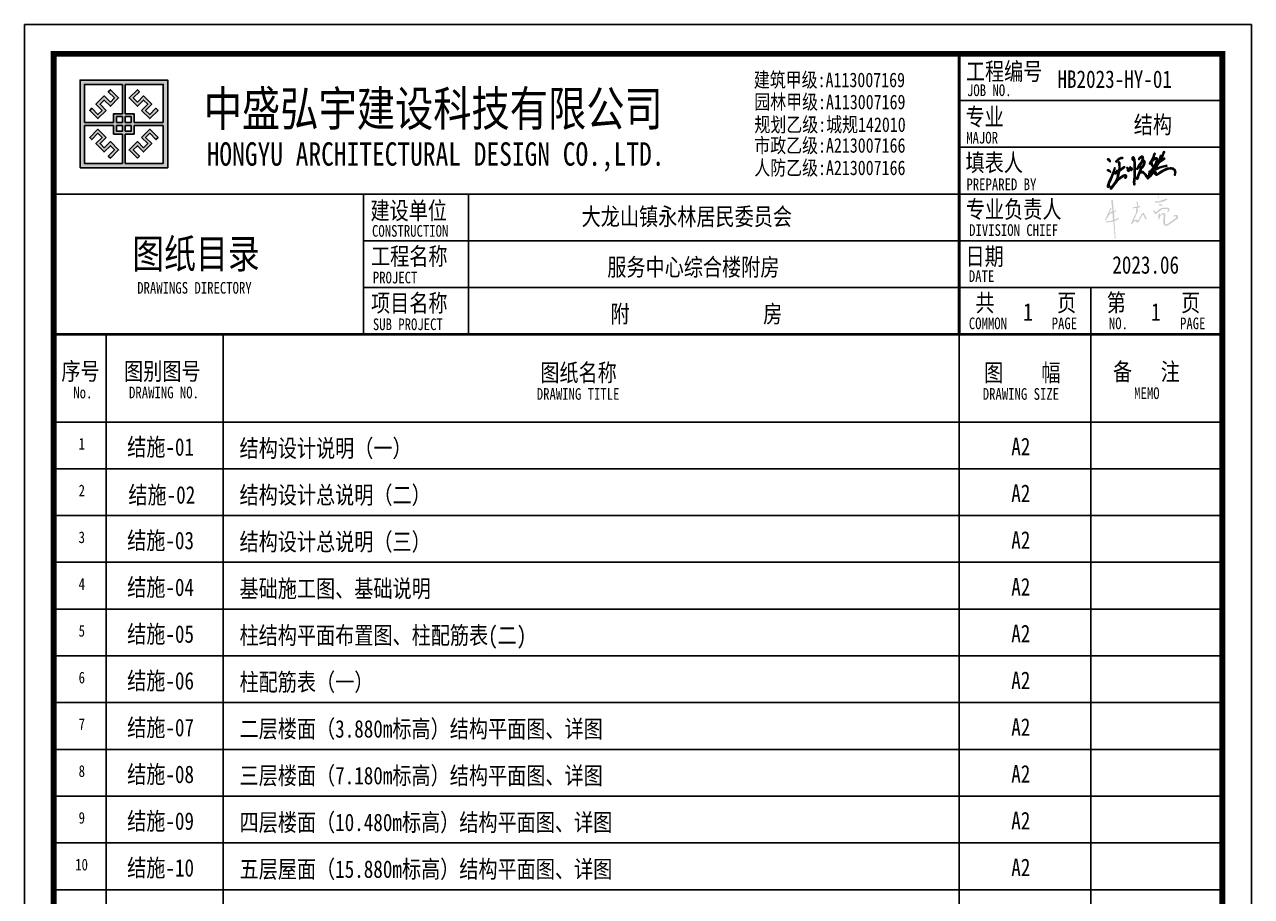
# Model space of a CAD drawing. Extents: x 1051052 to 1482120, y -981644 to -673261.
# Drawn here: x 1051052 to 1072052, y -778545 to -763629 of the extents above; entities that cross this region are included whole.
import ezdxf
from ezdxf.enums import TextEntityAlignment as Align

# ---------------------------------------------------------------- set-up
doc = ezdxf.new("R2010")
doc.units = 0
doc.header["$LTSCALE"] = 1000
doc.header["$MEASUREMENT"] = 0
doc.layers.add('TK', color=142, linetype='Continuous')
doc.layers.add('XM', color=7, linetype='Continuous')
doc.styles.add('HYZT1', font='', dxfattribs={"width": 0.8})
doc.styles.add('HYZT2', font='simhei_0.ttf', dxfattribs={"width": 0.8})
doc.styles.get('HYZT1').set_extended_font_data('SimSun')

# ---------------------------------------------------------------- blocks, each defined once
blk = doc.blocks.new('jyukyu')
h = blk.add_hatch(color=256)
h.paths.add_polyline_path([(89950, 49353), (89924, 49391), (89889, 49427), (89851, 49435), (89798, 49433), (89774, 49396), (89790, 49370), (89821, 49318), (89857, 49301), (89905, 49276), (89932, 49244), (89943, 49221), (89954, 49200), (89994, 49198), (90002, 49227), (89987, 49267), (89966, 49314)])
h.paths.add_polyline_path([(89841, 48476), (89872, 48465), (89900, 48452), (89930, 48435), (89965, 48403), (89987, 48382), (90013, 48382), (90032, 48418), (90017, 48446), (90002, 48467), (89982, 48491), (89958, 48517), (89934, 48525), (89909, 48545), (89877, 48561), (89840, 48572), (89820, 48578), (89783, 48564), (89766, 48532), (89777, 48506), (89811, 48485)], flags=17)
h.paths.add_polyline_path([(90199, 48141), (90316, 48480), (90352, 48593), (90367, 48667), (90366, 48717), (90366, 48729), (90354, 48730), (90344, 48713), (90330, 48674), (90307, 48608), (90262, 48471), (90186, 48275), (90089, 48050), (89891, 47635), (89832, 47466), (89771, 47315), (89760, 47269), (89782, 47227), (89807, 47200), (89856, 47185), (89876, 47195), (89882, 47212), (89895, 47226), (89903, 47226), (89917, 47225), (89942, 47223), (89967, 47219), (89978, 47239), (89976, 47261), (89966, 47282), (89953, 47302), (89936, 47313), (89916, 47310), (89891, 47297), (89890, 47367), (89901, 47420), (89912, 47467), (89932, 47491), (89932, 47510), (89960, 47578), (90033, 47757)])
h.paths.add_polyline_path([(90670, 48504), (90612, 48452), (90516, 48388), (90466, 48353), (90429, 48326), (90415, 48330), (90418, 48347), (90440, 48367), (90487, 48394), (90493, 48408), (90499, 48427), (90515, 48442), (90534, 48449), (90547, 48445), (90558, 48455), (90553, 48478), (90552, 48501), (90553, 48525), (90547, 48536), (90534, 48539), (90519, 48536), (90512, 48529), (90513, 48511), (90518, 48493), (90477, 48467), (90404, 48407), (90341, 48352), (90321, 48325), (90316, 48291), (90319, 48265), (90333, 48246), (90354, 48243), (90391, 48247), (90433, 48256), (90469, 48274), (90503, 48284), (90534, 48309), (90581, 48340), (90617, 48367), (90635, 48373), (90646, 48365), (90634, 48317), (90579, 48107), (90529, 47934), (90399, 47661), (90224, 47397), (90068, 47192), (90024, 47131), (90007, 47110), (90008, 47090), (90017, 47071), (90029, 47058), (90055, 47056), (90084, 47070), (90298, 47362), (90541, 47650), (90721, 47836), (90836, 47921), (90945, 47997), (91039, 48052), (91096, 48087), (91139, 48094), (91170, 48099), (91195, 48093), (91209, 48075), (91207, 48051), (91202, 48007), (91185, 47978), (91147, 47963), (91135, 47938), (91138, 47914), (91160, 47891), (91192, 47897), (91224, 47918), (91259, 47964), (91275, 48026), (91275, 48070), (91271, 48119), (91255, 48150), (91225, 48160), (91166, 48164), (91109, 48156), (91045, 48133), (90830, 48015), (90681, 47903), (90548, 47759), (90519, 47721), (90504, 47720), (90499, 47735), (90550, 47823), (90617, 48003), (90678, 48205), (90724, 48407), (90735, 48443), (90763, 48480), (90796, 48511), (91120, 48756), (91142, 48779), (91135, 48808), (91107, 48818), (91064, 48800), (90816, 48621), (90774, 48586), (90760, 48586), (90758, 48647), (90760, 48893), (90750, 49029), (90748, 49063), (90746, 49095), (90743, 49122), (90740, 49144), (90712, 49176), (90683, 49187), (90649, 49187), (90628, 49168), (90626, 49134), (90655, 49104), (90669, 49067), (90679, 49024), (90684, 48971), (90687, 48879), (90687, 48639), (90675, 48605), (90675, 48576), (90675, 48529)])
h.paths.add_polyline_path([(90605, 49407), (90537, 49354), (90453, 49277), (90433, 49246), (90434, 49211), (90450, 49173), (90466, 49168), (90489, 49172), (90496, 49183), (90494, 49209), (90500, 49234), (90510, 49252), (90654, 49349), (90695, 49374), (90781, 49429), (90844, 49456), (90891, 49469), (90954, 49467), (90979, 49473), (90988, 49487), (90979, 49512), (90934, 49528), (90864, 49531), (90803, 49516), (90713, 49478)])
h = blk.add_hatch(color=256)
h.paths.add_polyline_path([(91731, 49359), (91749, 49317), (91776, 49321), (91786, 49340), (91790, 49380), (91792, 49440), (91785, 49480), (91792, 49489), (91804, 49491), (91817, 49472), (91831, 49402), (91849, 49279), (91871, 49109), (91874, 48622), (91883, 48354), (91868, 48014), (91854, 47781), (91832, 47606), (91841, 47428), (91854, 47393), (91891, 47387), (91928, 47406), (91921, 47469), (91913, 47550), (91919, 47659), (91921, 47742), (91938, 47819), (91957, 47952), (91956, 48275), (91956, 48700), (91957, 49011), (91954, 49154), (91943, 49224), (91919, 49347), (91901, 49442), (91884, 49482), (91851, 49566), (91822, 49597), (91780, 49593), (91742, 49568), (91734, 49529), (91718, 49482), (91715, 49402)])
h.paths.add_polyline_path([(91566, 48607), (91579, 48589), (91595, 48542), (91619, 48517), (91643, 48517), (91673, 48520), (91691, 48542), (91691, 48570), (91692, 48594), (91714, 48601), (91729, 48592), (91736, 48631), (91733, 48664), (91725, 48697), (91706, 48708), (91687, 48704), (91682, 48689), (91681, 48661), (91681, 48644), (91673, 48630), (91660, 48608), (91649, 48604), (91636, 48628), (91635, 48666), (91626, 48698), (91624, 48722), (91621, 48752), (91608, 48780), (91584, 48796), (91555, 48795), (91537, 48778), (91530, 48755), (91521, 48730), (91516, 48692), (91505, 48655), (91491, 48638), (91478, 48617), (91479, 48599), (91476, 48564), (91468, 48544), (91452, 48539), (91446, 48561), (91445, 48606), (91436, 48638), (91423, 48671), (91406, 48706), (91376, 48732), (91336, 48739), (91301, 48736), (91291, 48724), (91293, 48712), (91300, 48690), (91323, 48677), (91349, 48657), (91359, 48622), (91356, 48567), (91358, 48531), (91367, 48491), (91387, 48466), (91411, 48449), (91449, 48445), (91479, 48454), (91493, 48483), (91500, 48524), (91519, 48527), (91537, 48536), (91544, 48568), (91549, 48601)])
h.paths.add_polyline_path([(92272, 48777), (92332, 48851), (92347, 48844), (92356, 48817), (92367, 48790), (92388, 48745), (92385, 48703), (92374, 48662), (92356, 48650), (92340, 48642), (92334, 48619), (92339, 48590), (92302, 48449), (92103, 47997), (92070, 47915), (92054, 47870), (92069, 47835), (92099, 47822), (92142, 47840), (92178, 47889), (92209, 47953), (92217, 48000), (92217, 48058), (92308, 48229), (92412, 48513), (92426, 48577), (92432, 48628), (92443, 48649), (92510, 48707), (92613, 48840), (92679, 48974), (92723, 49078), (92734, 49161), (92730, 49213), (92719, 49251), (92691, 49279), (92650, 49286), (92595, 49280), (92570, 49280), (92574, 49316), (92586, 49372), (92604, 49459), (92599, 49507), (92590, 49562), (92561, 49619), (92509, 49627), (92445, 49630), (92385, 49591), (92311, 49549), (92249, 49467), (92232, 49422), (92243, 49378), (92249, 49361), (92268, 49357), (92279, 49375), (92274, 49399), (92272, 49419), (92290, 49431), (92337, 49458), (92367, 49488), (92395, 49527), (92443, 49542), (92481, 49554), (92507, 49550), (92523, 49522), (92527, 49471), (92515, 49395), (92491, 49286), (92456, 49220), (92400, 49149), (92283, 48974), (92197, 48851), (92143, 48755), (92093, 48694), (92070, 48668), (92068, 48639), (92083, 48612), (92120, 48610), (92175, 48638), (92211, 48707)])
h.paths.add_polyline_path([(92373, 48874), (92366, 48888), (92367, 48908), (92388, 48933), (92410, 48961), (92437, 49006), (92451, 49046), (92485, 49100), (92502, 49137), (92528, 49160), (92559, 49189), (92571, 49200), (92627, 49211), (92654, 49198), (92658, 49140), (92645, 49067), (92606, 48999), (92539, 48853), (92502, 48806), (92473, 48768), (92457, 48764), (92443, 48805), (92434, 48843), (92417, 48853), (92390, 48862)], flags=16)
h = blk.add_hatch(color=256)
h.paths.add_polyline_path([(93323, 49307), (93326, 49334), (93384, 49418), (93442, 49593), (93459, 49669), (93473, 49741), (93495, 49785), (93502, 49799), (93528, 49804), (93540, 49821), (93528, 49846), (93508, 49866), (93469, 49870), (93440, 49847), (93440, 49822), (93406, 49712), (93370, 49584), (93305, 49433), (93191, 49235), (93109, 49103), (93088, 49061), (93093, 49024), (93120, 49004), (93143, 49018), (93174, 49047), (93189, 49065), (93207, 49052), (93230, 49002), (93226, 48963), (93243, 48920), (93271, 48885), (93300, 48865), (93329, 48863), (93342, 48888), (93339, 48911), (93320, 48928), (93307, 48935), (93301, 48963), (93301, 48998), (93299, 49024), (93299, 49043), (93281, 49052), (93286, 49081), (93283, 49115), (93268, 49140), (93278, 49158), (93331, 49220), (93384, 49271), (93464, 49359), (93531, 49401), (93566, 49427), (93602, 49439), (93621, 49429), (93631, 49405), (93637, 49356), (93611, 49243), (93556, 49089), (93531, 49033), (93502, 48977), (93449, 48935), (93409, 48918), (93399, 48902), (93402, 48883), (93421, 48860), (93433, 48841), (93339, 48712), (93216, 48541), (93136, 48420), (93113, 48409), (93110, 48424), (93116, 48449), (93111, 48471), (93094, 48475), (93067, 48465), (93064, 48420), (93049, 48342), (93031, 48302), (93016, 48268), (93020, 48243), (93028, 48219), (93063, 48219), (93091, 48240), (93093, 48271), (93121, 48298), (93143, 48329), (93163, 48366), (93186, 48398), (93214, 48424), (93230, 48430), (93237, 48414), (93211, 48372), (93165, 48312), (93107, 48249), (93065, 48195), (93006, 48115), (92993, 48077), (92973, 48041), (92945, 48022), (92924, 48028), (92892, 48072), (92836, 48142), (92792, 48214), (92715, 48309), (92585, 48423), (92518, 48443), (92448, 48438), (92408, 48424), (92384, 48383), (92371, 48347), (92380, 48313), (92412, 48318), (92450, 48330), (92473, 48363), (92519, 48368), (92557, 48344), (92622, 48278), (92740, 48135), (92826, 48020), (92894, 47973), (92923, 47961), (92924, 47936), (92905, 47912), (92904, 47889), (92915, 47870), (92944, 47850), (92978, 47868), (93016, 47912), (93045, 47943), (93155, 48050), (93291, 48190), (93330, 48237), (93369, 48283), (93414, 48315), (93442, 48319), (93477, 48338), (93495, 48349), (93525, 48342), (93527, 48306), (93528, 48278), (93513, 48252), (93515, 48223), (93529, 48198), (93583, 48151), (93644, 48146), (93725, 48161), (93791, 48218), (94013, 48361), (94217, 48483), (94469, 48597), (94616, 48635), (94725, 48649), (94820, 48639), (94888, 48628), (94935, 48602), (95005, 48550), (95044, 48482), (95067, 48396), (95066, 48320), (95060, 48217), (95064, 48142), (95085, 48129), (95115, 48162), (95142, 48285), (95152, 48392), (95140, 48491), (95060, 48620), (94960, 48687), (94824, 48718), (94700, 48719), (94492, 48688), (94304, 48608), (94005, 48451), (93796, 48313), (93686, 48230), (93642, 48210), (93602, 48210), (93594, 48251), (93602, 48347), (93587, 48398), (93552, 48428), (93475, 48427), (93419, 48407), (93353, 48348), (93158, 48153), (93088, 48082), (93067, 48076), (93067, 48094), (93184, 48256), (93261, 48364), (93393, 48550), (93423, 48583), (93436, 48553), (93444, 48526), (93462, 48519), (93526, 48549), (93679, 48612), (93905, 48710), (94196, 48801), (94391, 48836), (94454, 48854), (94461, 48883), (94446, 48906), (94406, 48923), (94370, 48899), (94172, 48866), (93881, 48785), (93630, 48671), (93568, 48643), (93550, 48650), (93635, 48787), (93749, 48954), (93842, 49111), (93882, 49141), (94060, 49269), (94198, 49354), (94263, 49408), (94290, 49460), (94273, 49493), (94227, 49490), (94200, 49456), (94164, 49424), (94119, 49390), (94077, 49361), (94039, 49342), (94000, 49319), (93972, 49316), (93985, 49372), (94095, 49560), (94198, 49809), (94234, 49898), (94264, 49937), (94255, 49982), (94213, 50004), (94179, 49990), (94172, 49945), (94148, 49882), (94105, 49757), (94042, 49624), (94003, 49531), (93987, 49498), (93977, 49494), (93978, 49534), (93976, 49598), (93986, 49623), (94001, 49642), (93993, 49681), (93970, 49695), (93931, 49682), (93915, 49654), (93916, 49627), (93908, 49502), (93876, 49425), (93844, 49305), (93811, 49226), (93775, 49168), (93695, 49116), (93654, 49094), (93642, 49098), (93649, 49128), (93685, 49204), (93706, 49291), (93720, 49391), (93716, 49455), (93665, 49509), (93593, 49518), (93521, 49474), (93459, 49430), (93393, 49376), (93347, 49322)])
h.paths.add_polyline_path([(93616, 48988), (93638, 48997), (93655, 48993), (93658, 48975), (93638, 48949), (93597, 48896), (93311, 48524), (93291, 48491), (93274, 48470), (93266, 48478), (93266, 48491), (93299, 48547), (93431, 48730), (93550, 48909), (93596, 48968)], flags=16)
for points in [[(89954, 49200), (89943, 49221), (89932, 49244), (89905, 49276), (89857, 49301), (89821, 49318), (89790, 49370), (89774, 49396), (89798, 49433), (89851, 49435), (89889, 49427), (89924, 49391), (89950, 49353), (89966, 49314), (89987, 49267), (90002, 49227), (89994, 49198), (89954, 49200)], [(90450, 49173), (90434, 49211), (90433, 49246), (90453, 49277), (90537, 49354), (90605, 49407), (90713, 49478), (90803, 49516), (90864, 49531), (90934, 49528), (90979, 49512), (90988, 49487), (90979, 49473), (90954, 49467), (90891, 49469), (90844, 49456), (90781, 49429), (90695, 49374), (90654, 49349), (90510, 49252), (90500, 49234), (90494, 49209), (90496, 49183), (90489, 49172), (90466, 49168), (90450, 49173)], [(91785, 49480), (91792, 49440), (91790, 49380), (91786, 49340), (91776, 49321), (91749, 49317), (91731, 49359), (91715, 49402), (91718, 49482), (91734, 49529), (91742, 49568), (91780, 49593), (91822, 49597), (91851, 49566), (91884, 49482), (91901, 49442), (91919, 49347), (91943, 49224), (91954, 49154), (91957, 49011), (91956, 48700), (91956, 48275), (91957, 47952), (91938, 47819), (91921, 47742), (91919, 47659), (91913, 47550), (91921, 47469), (91928, 47406), (91891, 47387), (91854, 47393), (91841, 47428), (91832, 47606), (91854, 47781), (91868, 48014), (91883, 48354), (91874, 48622), (91871, 49109), (91849, 49279), (91831, 49402), (91817, 49472), (91804, 49491), (91792, 49489), (91785, 49480)], [(92272, 49419), (92274, 49399), (92279, 49375), (92268, 49357), (92249, 49361), (92243, 49378), (92232, 49422), (92249, 49467), (92311, 49549), (92385, 49591), (92445, 49630), (92509, 49627), (92561, 49619), (92590, 49562), (92599, 49507), (92604, 49459), (92586, 49372), (92574, 49316), (92570, 49280), (92595, 49280), (92650, 49286), (92691, 49279), (92719, 49251), (92730, 49213), (92734, 49161), (92723, 49078), (92679, 48974), (92613, 48840), (92510, 48707), (92443, 48649), (92432, 48628), (92426, 48577), (92412, 48513), (92308, 48229), (92217, 48058), (92217, 48000), (92209, 47953), (92178, 47889), (92142, 47840), (92099, 47822), (92069, 47835), (92054, 47870), (92070, 47915), (92103, 47997), (92302, 48449), (92339, 48590), (92334, 48619), (92340, 48642), (92356, 48650), (92374, 48662), (92385, 48703), (92388, 48745), (92367, 48790), (92356, 48817), (92347, 48844), (92332, 48851), (92272, 48777), (92211, 48707), (92175, 48638), (92120, 48610), (92083, 48612), (92068, 48639), (92070, 48668), (92093, 48694), (92143, 48755), (92197, 48851), (92283, 48974), (92400, 49149), (92456, 49220), (92491, 49286), (92515, 49395), (92527, 49471), (92523, 49522), (92507, 49550), (92481, 49554), (92443, 49542), (92395, 49527), (92367, 49488), (92337, 49458), (92290, 49431), (92272, 49419)], [(92448, 48438), (92408, 48424), (92384, 48383), (92371, 48347), (92380, 48313), (92412, 48318), (92450, 48330), (92473, 48363), (92519, 48368), (92557, 48344), (92622, 48278), (92740, 48135), (92826, 48020), (92894, 47973), (92923, 47961), (92924, 47936), (92905, 47912), (92904, 47889), (92915, 47870), (92944, 47850), (92978, 47868), (93016, 47912), (93045, 47943), (93155, 48050), (93291, 48190), (93330, 48237), (93369, 48283), (93414, 48315), (93442, 48319), (93477, 48338), (93495, 48349), (93525, 48342), (93527, 48306), (93528, 48278), (93513, 48252), (93515, 48223), (93529, 48198), (93583, 48151), (93644, 48146), (93725, 48161), (93791, 48218), (94013, 48361), (94217, 48483), (94469, 48597), (94616, 48635), (94725, 48649), (94820, 48639), (94888, 48628), (94935, 48602), (95005, 48550), (95044, 48482), (95067, 48396), (95066, 48320), (95060, 48217), (95064, 48142), (95085, 48129), (95115, 48162), (95142, 48285), (95152, 48392), (95140, 48491), (95060, 48620), (94960, 48687), (94824, 48718), (94700, 48719), (94492, 48688), (94304, 48608), (94005, 48451), (93796, 48313), (93686, 48230), (93642, 48210), (93602, 48210), (93594, 48251), (93602, 48347), (93587, 48398), (93552, 48428), (93475, 48427), (93419, 48407), (93353, 48348), (93158, 48153), (93088, 48082), (93067, 48076), (93067, 48094), (93184, 48256), (93261, 48364), (93393, 48550), (93423, 48583), (93423, 48583), (93436, 48553), (93444, 48526), (93462, 48519), (93526, 48549), (93679, 48612), (93905, 48710), (94196, 48801), (94391, 48836), (94454, 48854), (94461, 48883), (94446, 48906), (94406, 48923), (94370, 48899), (94172, 48866), (93881, 48785), (93630, 48671), (93568, 48643), (93550, 48650), (93635, 48787), (93749, 48954), (93842, 49111), (93882, 49141), (94060, 49269), (94198, 49354), (94263, 49408), (94290, 49460), (94273, 49493), (94227, 49490), (94200, 49456), (94164, 49424), (94119, 49390), (94077, 49361), (94039, 49342), (94000, 49319), (93972, 49316), (93985, 49372), (94095, 49560), (94198, 49809), (94234, 49898), (94264, 49937), (94255, 49982), (94213, 50004), (94179, 49990), (94172, 49945), (94148, 49882), (94105, 49757), (94042, 49624), (94003, 49531), (93987, 49498), (93977, 49494), (93978, 49534), (93976, 49598), (93986, 49623), (94001, 49642), (93993, 49681), (93970, 49695), (93931, 49682), (93915, 49654), (93916, 49627), (93908, 49502), (93876, 49425), (93844, 49305), (93811, 49226), (93775, 49168), (93695, 49116), (93654, 49094), (93642, 49098), (93649, 49128), (93685, 49204), (93706, 49291), (93720, 49391), (93716, 49455), (93665, 49509), (93593, 49518), (93521, 49474), (93459, 49430), (93393, 49376), (93347, 49322), (93323, 49307), (93323, 49307), (93326, 49334), (93384, 49418), (93442, 49593), (93459, 49669), (93473, 49741), (93495, 49785), (93502, 49799), (93528, 49804), (93540, 49821), (93528, 49846), (93508, 49866), (93469, 49870), (93440, 49847), (93440, 49822), (93406, 49712), (93370, 49584), (93305, 49433), (93191, 49235), (93109, 49103), (93088, 49061), (93093, 49024), (93120, 49004), (93143, 49018), (93174, 49047), (93189, 49065), (93207, 49052), (93230, 49002), (93226, 48963), (93243, 48920), (93271, 48885), (93300, 48865), (93329, 48863), (93342, 48888), (93339, 48911), (93320, 48928), (93307, 48935), (93301, 48963), (93301, 48998), (93299, 49024), (93299, 49043), (93281, 49052), (93286, 49081), (93283, 49115), (93268, 49140), (93278, 49158), (93331, 49220), (93384, 49271), (93464, 49359), (93531, 49401), (93566, 49427), (93602, 49439), (93621, 49429), (93631, 49405), (93637, 49356), (93611, 49243), (93556, 49089), (93531, 49033), (93502, 48977), (93449, 48935), (93409, 48918), (93399, 48902), (93402, 48883), (93421, 48860), (93433, 48841), (93339, 48712), (93216, 48541), (93136, 48420), (93113, 48409), (93110, 48424), (93116, 48449), (93111, 48471), (93094, 48475), (93067, 48465), (93064, 48420), (93049, 48342), (93031, 48302), (93016, 48268), (93020, 48243), (93028, 48219), (93063, 48219), (93091, 48240), (93093, 48271), (93121, 48298), (93143, 48329), (93163, 48366), (93186, 48398), (93214, 48424), (93230, 48430), (93237, 48414), (93211, 48372), (93165, 48312), (93107, 48249), (93065, 48195), (93006, 48115), (92993, 48077), (92973, 48041), (92945, 48022), (92924, 48028), (92892, 48072), (92836, 48142), (92792, 48214), (92715, 48309), (92585, 48423), (92518, 48443), (92448, 48438)], [(89760, 47269), (89771, 47315), (89832, 47466), (89891, 47635), (90089, 48050), (90186, 48275), (90262, 48471), (90307, 48608), (90330, 48674), (90344, 48713), (90354, 48730), (90366, 48729), (90366, 48717), (90367, 48667), (90352, 48593), (90316, 48480), (90199, 48141), (90033, 47757), (89960, 47578), (89932, 47510), (89932, 47491), (89912, 47467), (89901, 47420), (89890, 47367), (89891, 47297), (89916, 47310), (89936, 47313), (89953, 47302), (89966, 47282), (89976, 47261), (89978, 47239), (89967, 47219), (89942, 47223), (89917, 47225), (89903, 47226), (89895, 47226), (89882, 47212), (89876, 47195), (89856, 47185), (89807, 47200), (89782, 47227), (89760, 47269)], [(89820, 48578), (89783, 48564), (89766, 48532), (89777, 48506), (89811, 48485), (89841, 48476), (89872, 48465), (89900, 48452), (89930, 48435), (89965, 48403), (89987, 48382), (90013, 48382), (90013, 48382), (90032, 48418), (90017, 48446), (90002, 48467), (89982, 48491), (89958, 48517), (89934, 48525), (89909, 48545), (89877, 48561), (89840, 48572), (89820, 48578)], [(90626, 49134), (90655, 49104), (90669, 49067), (90679, 49024), (90684, 48971), (90687, 48879), (90687, 48639), (90675, 48605), (90675, 48576), (90675, 48529), (90670, 48504), (90612, 48452), (90516, 48388), (90466, 48353), (90429, 48326), (90415, 48330), (90418, 48347), (90440, 48367), (90487, 48394), (90493, 48408), (90499, 48427), (90515, 48442), (90534, 48449), (90547, 48445), (90558, 48455), (90553, 48478), (90552, 48501), (90553, 48525), (90547, 48536), (90534, 48539), (90519, 48536), (90512, 48529), (90513, 48511), (90518, 48493), (90477, 48467), (90404, 48407), (90341, 48352), (90321, 48325), (90316, 48291), (90319, 48265), (90333, 48246), (90354, 48243), (90391, 48247), (90433, 48256), (90469, 48274), (90503, 48284), (90534, 48309), (90581, 48340), (90617, 48367), (90635, 48373), (90646, 48365), (90634, 48317), (90579, 48107), (90529, 47934), (90399, 47661), (90224, 47397), (90068, 47192), (90024, 47131), (90007, 47110), (90008, 47090), (90017, 47071), (90029, 47058), (90055, 47056), (90084, 47070), (90298, 47362), (90541, 47650), (90721, 47836), (90836, 47921), (90945, 47997), (91039, 48052), (91096, 48087), (91139, 48094), (91170, 48099), (91195, 48093), (91209, 48075), (91207, 48051), (91202, 48007), (91185, 47978), (91147, 47963), (91135, 47938), (91138, 47914), (91160, 47891), (91192, 47897), (91224, 47918), (91259, 47964), (91275, 48026), (91275, 48070), (91271, 48119), (91255, 48150), (91225, 48160), (91166, 48164), (91109, 48156), (91045, 48133), (90830, 48015), (90681, 47903), (90548, 47759), (90519, 47721), (90504, 47720), (90499, 47735), (90550, 47823), (90617, 48003), (90678, 48205), (90724, 48407), (90735, 48443), (90763, 48480), (90796, 48511), (91120, 48756), (91142, 48779), (91135, 48808), (91107, 48818), (91064, 48800), (90816, 48621), (90774, 48586), (90760, 48586), (90758, 48647), (90760, 48893), (90750, 49029), (90748, 49063), (90746, 49095), (90743, 49122), (90740, 49144), (90712, 49176), (90683, 49187), (90649, 49187), (90628, 49168), (90626, 49134)], [(91300, 48690), (91323, 48677), (91349, 48657), (91359, 48622), (91356, 48567), (91358, 48531), (91367, 48491), (91387, 48466), (91411, 48449), (91449, 48445), (91479, 48454), (91493, 48483), (91500, 48524), (91519, 48527), (91537, 48536), (91544, 48568), (91549, 48601), (91566, 48607), (91579, 48589), (91595, 48542), (91619, 48517), (91643, 48517), (91673, 48520), (91691, 48542), (91691, 48570), (91692, 48594), (91714, 48601), (91729, 48592), (91729, 48592), (91736, 48631), (91733, 48664), (91725, 48697), (91706, 48708), (91687, 48704), (91682, 48689), (91681, 48661), (91681, 48644), (91673, 48630), (91660, 48608), (91649, 48604), (91636, 48628), (91635, 48666), (91626, 48698), (91624, 48722), (91621, 48752), (91608, 48780), (91584, 48796), (91555, 48795), (91537, 48778), (91530, 48755), (91521, 48730), (91516, 48692), (91505, 48655), (91491, 48638), (91478, 48617), (91479, 48599), (91476, 48564), (91468, 48544), (91452, 48539), (91446, 48561), (91445, 48606), (91436, 48638), (91423, 48671), (91406, 48706), (91376, 48732), (91336, 48739), (91301, 48736), (91291, 48724), (91293, 48712), (91300, 48690)], [(92559, 49189), (92528, 49160), (92502, 49137), (92485, 49100), (92451, 49046), (92437, 49006), (92410, 48961), (92388, 48933), (92367, 48908), (92366, 48888), (92373, 48874), (92390, 48862), (92417, 48853), (92434, 48843), (92443, 48805), (92457, 48764), (92473, 48768), (92502, 48806), (92539, 48853), (92606, 48999), (92645, 49067), (92658, 49140), (92654, 49198), (92627, 49211), (92571, 49200), (92559, 49189)], [(93596, 48968), (93550, 48909), (93431, 48730), (93299, 48547), (93266, 48491), (93266, 48478), (93274, 48470), (93291, 48491), (93311, 48524), (93597, 48896), (93638, 48949), (93658, 48975), (93655, 48993), (93638, 48997), (93616, 48988), (93596, 48968)]]:
    blk.add_lwpolyline(points)

msp = doc.modelspace()

# ---------------------------------------------------------------- hatches: boundary and pattern name
h = msp.add_hatch(color=7)
h.set_gradient(color1=(255, 255, 255), tint=0.48)
h.paths.add_polyline_path([(1070461.232, -766878.317), (1070455.795, -766951.345), (1070456.864, -766958.611), (1070459.616, -766961.571), (1070464.906, -766963.474), (1070470.832, -766960.937), (1070473.37, -766957.889), (1070484.67, -766918.379), (1070489.655, -766910.079), (1070498.96, -766900.948), (1070528.462, -766874.61), (1070533.177, -766873.281), (1070538.205, -766874.769), (1070541.184, -766877.745), (1070546.397, -766882.954), (1070547.515, -766887.419), (1070549.191, -766900.068), (1070540.775, -767018.637), (1070541.605, -767032.275), (1070547.945, -767045.277), (1070556.955, -767055.279), (1070564.025, -767063.127), (1070575.977, -767069.948), (1070585.321, -767072.282), (1070599.003, -767071.615), (1070618.692, -767067.615), (1070791.887, -766947.593), (1070795.601, -766940.773), (1070796.302, -766930.495), (1070797.003, -766920.232), (1070797.571, -766911.909), (1070794.665, -766906.434), (1070790.425, -766898.443), (1070783.442, -766891.718), (1070775.259, -766887.513), (1070764.971, -766885.644), (1070752.578, -766886.345), (1070734.341, -766890.083), (1070727.326, -766894.988), (1070722.667, -766898.246), (1070720.078, -766903.865), (1070720.779, -766910.405), (1070723.585, -766913.442), (1070730.132, -766914.376), (1070734.107, -766911.573), (1070738.962, -766908.149), (1070743.46, -766907.602), (1070749.136, -766906.912), (1070757.489, -766909.237), (1070763.802, -766913.676), (1070767.309, -766919.749), (1070766.374, -766924.421), (1070765.106, -766930.755), (1070756.787, -766938.67), (1070610.064, -767044.463), (1070603.871, -767046.854), (1070596.054, -767046.854), (1070584.945, -767044.182), (1070579.219, -767042.805), (1070575.07, -767037.811), (1070573.425, -767031.44), (1070573.013, -767021.575), (1070572.623, -767010.035), (1070576.403, -766876.453), (1070575.407, -766869.623), (1070571.007, -766863.63), (1070564.808, -766859.434), (1070558.747, -766855.332), (1070550.611, -766854.64), (1070545.88, -766854.237), (1070528.415, -766854.839), (1070521.216, -766858.236), (1070495.82, -766885.006), (1070492.665, -766888.845), (1070490.852, -766891.051), (1070488.484, -766891.702), (1070486.504, -766891.043), (1070485.184, -766888.735), (1070486.284, -766874.228), (1070486.737, -766864.42), (1070485.419, -766862.265), (1070481.345, -766860.23), (1070476.672, -766860.349), (1070472.598, -766862.265), (1070469.602, -766865.497), (1070466.556, -766868.784)])
h.paths.add_polyline_path([(1070510.244, -766770.993), (1070499.489, -766773.341), (1070491.058, -766777.655), (1070482.216, -766785.051), (1070430.718, -766828.124), (1070427.078, -766832.522), (1070423.569, -766836.76), (1070419.598, -766838.601), (1070415.162, -766838.854), (1070411.021, -766839.091), (1070408.316, -766835.435), (1070405.801, -766832.913), (1070401.786, -766826.339), (1070391.975, -766810.275), (1070388.565, -766805.741), (1070381.369, -766805.741), (1070378.097, -766806.112), (1070374.368, -766807.779), (1070371.522, -766810.818), (1070370.344, -766814.837), (1070370.246, -766819.053), (1070372.405, -766825.033), (1070398.025, -766864.953), (1070401.937, -766869.057), (1070407.046, -766871.54), (1070413.398, -766871.678), (1070418.507, -766870.023), (1070422.579, -766868.703), (1070426.653, -766863.953), (1070510.152, -766797.698), (1070518.313, -766792.698), (1070525.422, -766789.407), (1070534.611, -766787.329), (1070543.157, -766785.396), (1070548.696, -766784.143), (1070557.672, -766784.211), (1070588.191, -766784.442), (1070602.936, -766784.553), (1070612.864, -766785.858), (1070618.015, -766788.431), (1070621.544, -766791.29), (1070625.359, -766798.055), (1070625.717, -766802.938), (1070625.483, -766808.513), (1070623.687, -766811.385), (1070621.412, -766815.021), (1070616.141, -766817.009), (1070613.386, -766819.402), (1070611.829, -766823.112), (1070612.069, -766826.582), (1070612.255, -766829.276), (1070614.105, -766831.727), (1070616.86, -766833.283), (1070622.848, -766833.522), (1070627.999, -766832.206), (1070633.508, -766828.975), (1070639.976, -766822.633), (1070645.725, -766813.419), (1070648.001, -766803.607), (1070648.6, -766793.675), (1070646.085, -766785.777), (1070638.713, -766773.736), (1070622.399, -766764.514), (1070608.232, -766762.584), (1070558.431, -766761.297), (1070536.751, -766763.871)])
h.paths.add_polyline_path([(1070480.325, -766690.572), (1070475.014, -766697.204), (1070473.952, -766705.693), (1070473.785, -766710.457), (1070475.991, -766718.441), (1070480.131, -766723.67), (1070486.068, -766727.338), (1070491.927, -766729.054), (1070496.067, -766729.132), (1070501.769, -766727.728), (1070505.879, -766726.715), (1070508.345, -766724.195), (1070510.007, -766722.495), (1070511.836, -766721.145), (1070513.706, -766720.701), (1070514.531, -766721.525), (1070514.943, -766723.036), (1070515.768, -766729.215), (1070516.234, -766732.705), (1070517.692, -766735.669), (1070519.273, -766737.18), (1070522.022, -766738.072), (1070525.39, -766737.66), (1070527.383, -766736.631), (1070528.688, -766734.433), (1070529.206, -766730.342), (1070528.805, -766727.74), (1070523.715, -766707.155), (1070522.729, -766705.638), (1070520.708, -766705.115), (1070518.85, -766704.634), (1070516.74, -766704.89), (1070514.381, -766705.178), (1070512.922, -766706.311), (1070512.219, -766707.266), (1070511.956, -766708.911), (1070511.231, -766713.436), (1070510.635, -766714.781), (1070508.922, -766715.504), (1070507.463, -766716.121), (1070504.048, -766716.228), (1070501.677, -766715.504), (1070497.755, -766714.307), (1070495.684, -766712.083), (1070493.517, -766709.756), (1070492.983, -766707.082), (1070494.037, -766704.845), (1070496.211, -766702.212), (1070498.082, -766698.971), (1070498.33, -766695.996), (1070497.669, -766692.856), (1070496.097, -766691.038), (1070494.328, -766689.79), (1070491.925, -766689.206), (1070488.614, -766689.401), (1070485.093, -766689.608)])
h.paths.add_polyline_path([(1070489.437, -766643.194), (1070479.871, -766647.89), (1070468.593, -766650.749), (1070456.641, -766651.59), (1070410.09, -766654.865), (1070406.036, -766655.264), (1070403.879, -766657.419), (1070402.883, -766661.399), (1070403.547, -766668.528), (1070404.009, -766673.49), (1070406.036, -766676.653), (1070407.619, -766677.334), (1070411.204, -766677.903), (1070416.586, -766678.26), (1070466.358, -766670.859), (1070485.108, -766667.695), (1070518.193, -766662.112), (1070535.884, -766659.126), (1070554.01, -766653.206), (1070599.864, -766628.713), (1070605.682, -766623.715), (1070609.499, -766618.313), (1070609.34, -766614.181), (1070607.114, -766611.48), (1070602.978, -766609.732), (1070597.094, -766609.414), (1070593.472, -766609.219), (1070588.664, -766610.844), (1070583.892, -766613.546)])
h.paths.add_polyline_path([(1070448.358, -766564.575), (1070447.874, -766573.436), (1070447.706, -766576.523), (1070449.487, -766579.88), (1070452.873, -766582.619), (1070460.775, -766593.413), (1070462.556, -766595.846), (1070467.548, -766596.635), (1070470.45, -766595.346), (1070472.247, -766593.29), (1070472.559, -766590.171), (1070471.857, -766586.272), (1070456.481, -766564.517), (1070455.294, -766563.425), (1070452.67, -766562.988), (1070450.134, -766563.512)])
h.paths.add_polyline_path([(1070082.925, -766665.053), (1070083.623, -766682.509), (1070084.781, -766685.561), (1070085.608, -766687.744), (1070089.351, -766689.311), (1070091.287, -766691.775), (1070093.343, -766738.591), (1070092.332, -766740.362), (1070090.385, -766741.53), (1070087.727, -766743.123), (1070082.247, -766744.329), (1070077.355, -766745.406), (1070072.584, -766745.63), (1070017.792, -766758.931), (1070015.035, -766760.837), (1070012.873, -766763.604), (1070012.265, -766766.844), (1070012.67, -766769.747), (1070013.954, -766772.042), (1070016.521, -766773.122), (1070019.764, -766773.594), (1070022.6, -766774.008), (1070025.913, -766773.729), (1070078.376, -766764.531), (1070080.663, -766765.097), (1070082.779, -766766.621), (1070083.567, -766769.377), (1070083.436, -766773.379), (1070083.607, -766798.555), (1070082.214, -766801.569), (1070079.081, -766804.004), (1070077.224, -766807.598), (1070077.108, -766814.322), (1070076.976, -766821.968), (1070078.385, -766826.611), (1070081.5, -766831.762), (1070081.729, -766834.619), (1070081.911, -766836.891), (1070080.127, -766839.991), (1069991.682, -767026.614), (1069991.238, -767031.177), (1069992.495, -767035.921), (1069995.986, -767039.269), (1069999.757, -767040.386), (1070005.762, -767040.246), (1070010.231, -767038.572), (1070012.884, -767035.223), (1070043.838, -766996.16), (1070046.96, -766993.102), (1070051.11, -766991.72), (1070054.845, -766990.476), (1070059.755, -766990.857), (1070065.229, -766991.28), (1070070.128, -766992.757), (1070073.24, -766996.384), (1070078.081, -767000.702), (1070089.724, -767011.088), (1070091.746, -767012.891), (1070096.562, -767015.345), (1070100.937, -767015.915), (1070105.788, -767015.535), (1070108.894, -767015.292), (1070113.206, -767013.064), (1070116.655, -767011.283), (1070119.198, -767008.408), (1070122.147, -767002.897), (1070127.324, -766993.22), (1070185.59, -766886.014), (1070188.703, -766882.781), (1070191.762, -766881.381), (1070195.177, -766881.969), (1070198.003, -766883.969), (1070200.829, -766887.616), (1070240.704, -766962.153), (1070244.528, -766966.043), (1070248.127, -766967.551), (1070251.726, -766967.551), (1070254.396, -766965.927), (1070256.021, -766963.027), (1070256.718, -766957.924), (1070255.905, -766952.125), (1070254.867, -766944.717), (1070251.726, -766936.815), (1070213.737, -766857.84), (1070208.835, -766853.967), (1070203.684, -766853.624), (1070198.076, -766854.425), (1070192.323, -766855.246), (1070188.232, -766858.541), (1070185.552, -766860.465), (1070180.191, -766865.623), (1070168.951, -766876.812), (1070118.873, -766969.103), (1070116.84, -766975.564), (1070114.602, -766978.506), (1070112.801, -766980.873), (1070110.125, -766981.684), (1070107.513, -766982.475), (1070105.296, -766981.802), (1070102.534, -766980.963), (1070093.869, -766972.033), (1070089.621, -766967.792), (1070086.201, -766966.136), (1070080.811, -766965.411), (1070075.526, -766965.929), (1070070.551, -766967.585), (1070065.545, -766969.252), (1070051.902, -766972.293), (1070047.811, -766973.204), (1070044.464, -766971.855), (1070042.422, -766968.65), (1070042.86, -766964.133), (1070045.485, -766959.471), (1070099.86, -766844.116), (1070103.797, -766837.703), (1070106.475, -766833.34), (1070108.672, -766825.797), (1070108.491, -766815.876), (1070108.389, -766810.273), (1070108.327, -766806.844), (1070107.944, -766804.111), (1070107.039, -766801.956), (1070104.812, -766800.078), (1070102.966, -766798.522), (1070101.613, -766797.381), (1070100.776, -766795.281), (1070104.2, -766769.343), (1070105.26, -766766.891), (1070108.552, -766763.602), (1070112.393, -766761.629), (1070141.693, -766752.529), (1070148.065, -766750.64), (1070151.016, -766748.357), (1070152.634, -766745.789), (1070152.539, -766741.985), (1070152.432, -766737.697), (1070151.397, -766734.568), (1070148.922, -766731.239), (1070147.345, -766729.118), (1070145.114, -766729.432), (1070143.591, -766731.049), (1070141.876, -766732.87), (1070140.092, -766734.763), (1070138.07, -766735.233), (1070132.547, -766736.518), (1070111.893, -766738.847), (1070109.047, -766738.51), (1070107.739, -766737.131), (1070107.085, -766735.171), (1070106.867, -766731.47), (1070107.939, -766696.506), (1070109.431, -766693.86), (1070111.475, -766692.43), (1070114.44, -766691.92), (1070116.28, -766690.286), (1070116.28, -766688.754), (1070115.617, -766686.303), (1070113.833, -766684.802), (1070092.99, -766659.57), (1070090.736, -766658.538), (1070087.263, -766658.257), (1070085.103, -766659.101), (1070083.507, -766660.789)])
h.paths.add_polyline_path([(1069650.873, -766641.831), (1069673.234, -766813.769), (1069673.567, -766820.244), (1069672.966, -766823.788), (1069671.379, -766827.26), (1069668.659, -766828.393), (1069660.196, -766829.072), (1069643.115, -766830.713), (1069639.409, -766832.353), (1069637.614, -766834.346), (1069634.955, -766838.33), (1069618.814, -766856.611), (1069616.575, -766857.392), (1069614.813, -766857.172), (1069613.858, -766856.291), (1069613.711, -766854.31), (1069614.372, -766849.834), (1069649.304, -766786.802), (1069651.923, -766778.348), (1069651.923, -766773.373), (1069650.417, -766768.514), (1069647.753, -766766.084), (1069644.047, -766766.2), (1069641.108, -766766.668), (1069638.379, -766768.656), (1069636.332, -766771.382), (1069634.854, -766774.393), (1069550.323, -766962.244), (1069547.912, -766969.243), (1069547.912, -766973.343), (1069550.026, -766975.207), (1069553.011, -766975.952), (1069555.791, -766976.647), (1069558.856, -766976.077), (1069562.96, -766972.597), (1069565.821, -766966.136), (1069606.752, -766897.099), (1069639.301, -766865.395), (1069661.355, -766853.553), (1069664.807, -766853.014), (1069666.749, -766853.984), (1069668.907, -766856.355), (1069671.064, -766860.882), (1069673.761, -766871.984), (1069674.517, -766883.085), (1069680.518, -766967.179), (1069680.276, -766972.029), (1069678.327, -766974.787), (1069676.059, -766977.996), (1069671.021, -766980.95), (1069591.705, -766995.428), (1069588.361, -766995.048), (1069586.037, -766993.148), (1069584.981, -766991.038), (1069583.868, -766988.814), (1069582.587, -766988.224), (1069580.183, -766988.031), (1069578.221, -766988.685), (1069576.531, -766990.536), (1069575.768, -766992.333), (1069573.697, -766995.274), (1069570.808, -766997.616), (1069567.047, -766998.596), (1069563.305, -766999.571), (1069561.501, -767001.552), (1069560.964, -767004.004), (1069561.807, -767006.456), (1069562.637, -767008.868), (1069565.259, -767010.441), (1069569.324, -767011.897), (1069573.773, -767012.05), (1069644.226, -767007.572), (1069680.309, -766999.735), (1069684.382, -766999.468), (1069686.471, -767000.417), (1069689.035, -767002.788), (1069689.32, -767006.868), (1069689.635, -767011.379), (1069711.229, -767263.172), (1069710.344, -767267.311), (1069708.364, -767268.159), (1069706.588, -767268.92), (1069704.538, -767269.797), (1069703.129, -767272.117), (1069703.553, -767274.378), (1069705.251, -767277.205), (1069706.837, -767279.845), (1069711.759, -767282.858), (1069715.154, -767284.554), (1069719.257, -767284.413), (1069722.229, -767284.311), (1069723.926, -767282.717), (1069726.189, -767277.629), (1069706.527, -766998.78), (1069707.108, -766995.777), (1069710.344, -766992.544), (1069718.049, -766987.617), (1069781.076, -766953.132), (1069784.699, -766948.945), (1069785.512, -766945.423), (1069784.292, -766942.579), (1069781.445, -766941.495), (1069778.529, -766940.385), (1069771.954, -766941.224), (1069766.26, -766942.714), (1069761.106, -766944.063), (1069755.892, -766945.427), (1069714.467, -766965.589), (1069711.259, -766968.927), (1069708.318, -766969.328), (1069706.046, -766967.592), (1069705.912, -766963.185), (1069701.401, -766846.195), (1069701.843, -766840.735), (1069702.843, -766839.163), (1069706.274, -766836.95), (1069736.153, -766818.811), (1069739.476, -766815.821), (1069741.186, -766812.003), (1069741.186, -766807.582), (1069739.577, -766805.773), (1069737.364, -766805.27), (1069732.737, -766805.572), (1069728.11, -766807.079), (1069723.877, -766808.458), (1069701.255, -766819.64), (1069698.963, -766820.103), (1069696.928, -766819.396), (1069696.043, -766817.805), (1069695.601, -766813.826), (1069680.522, -766639.84), (1069678.799, -766636.769), (1069677.179, -766635.474), (1069674.109, -766633.021), (1069670.482, -766632.237), (1069667.799, -766631.657), (1069664.907, -766631.746), (1069662.56, -766632.729), (1069659.753, -766633.905), (1069657.337, -766634.917), (1069654.16, -766637.492)])
at = {"layer": 'TK'}
h = msp.add_hatch(color=256, dxfattribs=at)
h.paths.add_polyline_path([(1053501.616, -764578.979), (1052001.616, -764578.979), (1052001.616, -766078.979), (1053501.616, -766078.979)])
h.paths.add_polyline_path([(1053426.616, -765353.979), (1053426.616, -766003.979), (1052776.616, -766003.979), (1052776.616, -765503.979), (1052926.616, -765503.979), (1052926.616, -765353.979)], flags=16)
h.paths.add_polyline_path([(1053426.616, -765303.979), (1052926.616, -765303.979), (1052926.616, -765153.979), (1052776.616, -765153.979), (1052776.616, -764653.979), (1053426.616, -764653.979)], flags=16)
h.paths.add_polyline_path([(1053336.517, -765560.392), (1053301.162, -765595.747), (1053195.203, -765489.788), (1053124.394, -765560.597), (1053230.353, -765666.556), (1053089.035, -765807.874), (1052983.076, -765701.916), (1052912.43, -765772.561), (1053018.389, -765878.52), (1052983.029, -765913.88), (1052841.715, -765772.566), (1052983.076, -765631.205), (1053089.1, -765737.23), (1053159.708, -765666.622), (1053053.683, -765560.597), (1053195.203, -765419.078)], flags=0)
h.paths.add_polyline_path([(1053195.203, -765238.88), (1053053.683, -765097.36), (1053159.708, -764991.336), (1053089.1, -764920.728), (1052983.076, -765026.753), (1052841.715, -764885.392), (1052983.029, -764744.078), (1053018.389, -764779.438), (1052912.43, -764885.397), (1052983.076, -764956.042), (1053089.035, -764850.083), (1053230.353, -764991.402), (1053124.394, -765097.36), (1053195.203, -765168.169), (1053301.162, -765062.211), (1053336.517, -765097.566)], flags=0)
h.paths.add_polyline_path([(1052876.616, -765353.979), (1052876.616, -765453.979), (1052776.616, -765453.979), (1052776.616, -765353.979)], flags=16)
h.paths.add_polyline_path([(1052876.616, -765303.979), (1052776.616, -765303.979), (1052776.616, -765203.979), (1052876.616, -765203.979)], flags=16)
h.paths.add_polyline_path([(1052726.616, -765353.979), (1052726.616, -765453.979), (1052626.616, -765453.979), (1052626.616, -765353.979)], flags=16)
h.paths.add_polyline_path([(1052726.616, -765303.979), (1052626.616, -765303.979), (1052626.616, -765203.979), (1052726.616, -765203.979)], flags=16)
h.paths.add_polyline_path([(1052726.616, -765503.979), (1052726.616, -766003.979), (1052076.616, -766003.979), (1052076.616, -765353.979), (1052576.616, -765353.979), (1052576.616, -765503.979)], flags=16)
h.paths.add_polyline_path([(1052726.616, -765153.979), (1052576.616, -765153.979), (1052576.616, -765303.979), (1052076.616, -765303.979), (1052076.616, -764653.979), (1052726.616, -764653.979)], flags=16)
h.paths.add_polyline_path([(1052661.517, -765772.566), (1052520.203, -765913.88), (1052484.843, -765878.52), (1052590.802, -765772.561), (1052520.156, -765701.916), (1052414.197, -765807.874), (1052272.879, -765666.556), (1052378.838, -765560.597), (1052308.029, -765489.788), (1052202.07, -765595.747), (1052166.715, -765560.392), (1052308.029, -765419.078), (1052449.549, -765560.597), (1052343.524, -765666.622), (1052414.132, -765737.23), (1052520.156, -765631.205)], flags=0)
h.paths.add_polyline_path([(1052661.517, -764885.392), (1052520.156, -765026.753), (1052414.132, -764920.728), (1052343.524, -764991.336), (1052449.549, -765097.36), (1052308.029, -765238.88), (1052166.715, -765097.566), (1052202.07, -765062.211), (1052308.029, -765168.169), (1052378.838, -765097.36), (1052272.879, -764991.402), (1052414.197, -764850.083), (1052520.156, -764956.042), (1052590.802, -764885.397), (1052484.843, -764779.438), (1052520.203, -764744.078)], flags=0)
for points in [[(1052414.132, -764920.728), (1052520.156, -765026.753), (1052661.517, -764885.392), (1052520.203, -764744.078), (1052484.843, -764779.438), (1052590.802, -764885.397), (1052520.156, -764956.042), (1052414.197, -764850.083), (1052272.879, -764991.402), (1052378.838, -765097.36), (1052308.029, -765168.169), (1052202.07, -765062.211), (1052166.715, -765097.566), (1052308.029, -765238.88), (1052449.549, -765097.36), (1052343.524, -764991.336)], [(1053159.708, -764991.336), (1053053.683, -765097.36), (1053195.203, -765238.88), (1053336.517, -765097.566), (1053301.162, -765062.211), (1053195.203, -765168.169), (1053124.394, -765097.36), (1053230.353, -764991.402), (1053089.035, -764850.083), (1052983.076, -764956.042), (1052912.43, -764885.397), (1053018.389, -764779.438), (1052983.029, -764744.078), (1052841.715, -764885.392), (1052983.076, -765026.753), (1053089.1, -764920.728)], [(1052343.524, -765666.622), (1052449.549, -765560.597), (1052308.029, -765419.078), (1052166.715, -765560.392), (1052202.07, -765595.747), (1052308.029, -765489.788), (1052378.838, -765560.597), (1052272.879, -765666.556), (1052414.197, -765807.874), (1052520.156, -765701.916), (1052590.802, -765772.561), (1052484.843, -765878.52), (1052520.203, -765913.88), (1052661.517, -765772.566), (1052520.156, -765631.205), (1052414.132, -765737.23)], [(1053089.1, -765737.23), (1052983.076, -765631.205), (1052841.715, -765772.566), (1052983.029, -765913.88), (1053018.389, -765878.52), (1052912.43, -765772.561), (1052983.076, -765701.916), (1053089.035, -765807.874), (1053230.353, -765666.556), (1053124.394, -765560.597), (1053195.203, -765489.788), (1053301.162, -765595.747), (1053336.517, -765560.392), (1053195.203, -765419.078), (1053053.683, -765560.597), (1053159.708, -765666.622)]]:
    msp.add_hatch(color=256, dxfattribs=at).paths.add_polyline_path(points)

# ---------------------------------------------------------------- linework, layer by layer
for p, q in [((1051051.616, -763628.979), (1072052.104, -763628.979)), ((1051051.616, -793329.317), (1051051.616, -763628.979)), ((1072052.104, -793329.317), (1072052.104, -763628.979)), ((1072052.104, -793329.317), (1072052.104, -763628.979)), ((1051551.616, -766528.979), (1051551.616, -764128.979)), ((1068594.305, -764128.979), (1071552.104, -764128.979)), ((1052726.616, -764653.979), (1052726.616, -765153.979)), ((1052776.616, -764653.979), (1052776.616, -765153.979)), ((1067051.217, -764928.979), (1071552.104, -764928.979)), ((1052726.616, -765203.979), (1052726.616, -765303.979)), ((1052776.616, -765203.979), (1052776.616, -765303.979)), ((1052076.616, -765303.979), (1052576.616, -765303.979)), ((1052076.616, -765353.979), (1052576.616, -765353.979)), ((1052626.616, -765303.979), (1052726.616, -765303.979)), ((1052626.616, -765353.979), (1052726.616, -765353.979)), ((1052726.616, -765353.979), (1052726.616, -765453.979)), ((1052776.616, -765303.979), (1052876.616, -765303.979)), ((1052776.616, -765353.979), (1052876.616, -765353.979)), ((1052776.616, -765353.979), (1052776.616, -765453.979)), ((1052926.616, -765303.979), (1053426.616, -765303.979)), ((1052926.616, -765353.979), (1053426.616, -765353.979)), ((1052726.616, -765503.979), (1052726.616, -766003.979)), ((1052776.616, -765503.979), (1052776.616, -766003.979)), ((1067051.217, -765728.979), (1071552.104, -765728.979)), ((1051551.616, -766528.979), (1071552.104, -766528.979)), ((1056852.104, -768928.979), (1056852.104, -766528.979)), ((1058652.104, -768928.979), (1058652.104, -766528.979)), ((1056852.104, -767328.979), (1071552.104, -767328.979)), ((1056852.104, -768128.979), (1071552.104, -768128.979)), ((1069301.66, -768128.979), (1069301.66, -768928.979)), ((1052451.484, -768928.979), (1052451.484, -792829.317)), ((1054451.484, -768928.979), (1054451.484, -792829.317)), ((1067051.217, -768928.979), (1067051.217, -792829.317)), ((1069301.66, -768928.979), (1069301.66, -792829.317)), ((1071552.104, -770428.979), (1051551.616, -770428.979)), ((1071552.104, -771228.979), (1051551.616, -771228.979)), ((1071552.104, -772028.979), (1051551.616, -772028.979)), ((1071552.104, -772828.979), (1051551.616, -772828.979)), ((1071552.104, -773628.979), (1051551.616, -773628.979)), ((1071552.104, -774428.979), (1051551.616, -774428.979)), ((1071552.104, -775228.979), (1051551.616, -775228.979)), ((1071552.104, -776028.979), (1051551.616, -776028.979)), ((1071552.104, -776828.979), (1051551.616, -776828.979)), ((1071552.104, -777628.979), (1051551.616, -777628.979)), ((1071552.104, -778428.979), (1051551.616, -778428.979))]:
    msp.add_line(p, q, dxfattribs=at)
at = {"layer": 'TK', "const_width": 100}
msp.add_lwpolyline([(1051551.616, -764128.979), (1071552.104, -764128.979), (1071552.104, -792829.317), (1051551.616, -792829.317)], close=True, dxfattribs=at)
at = {"layer": 'TK', "const_width": 50}
for points in [[(1067051.217, -768928.979), (1067051.217, -764085.317)], [(1071552.104, -768928.979), (1051551.616, -768928.979)]]:
    msp.add_lwpolyline(points, dxfattribs=at)
at = {"layer": 'TK'}
for points in [[(1052001.616, -766078.979), (1053501.616, -766078.979), (1053501.616, -764578.979), (1052001.616, -764578.979)], [(1052449.549, -765097.36), (1052308.029, -765238.88), (1052166.715, -765097.566), (1052202.07, -765062.211), (1052308.029, -765168.169), (1052378.838, -765097.36), (1052272.879, -764991.402), (1052414.197, -764850.083), (1052520.156, -764956.042), (1052590.802, -764885.397), (1052484.843, -764779.438), (1052520.203, -764744.078), (1052661.517, -764885.392), (1052520.156, -765026.753), (1052414.132, -764920.728), (1052343.524, -764991.336)], [(1053053.683, -765097.36), (1053195.203, -765238.88), (1053336.517, -765097.566), (1053301.162, -765062.211), (1053195.203, -765168.169), (1053124.394, -765097.36), (1053230.353, -764991.402), (1053089.035, -764850.083), (1052983.076, -764956.042), (1052912.43, -764885.397), (1053018.389, -764779.438), (1052983.029, -764744.078), (1052841.715, -764885.392), (1052983.076, -765026.753), (1053089.1, -764920.728), (1053159.708, -764991.336)], [(1052449.549, -765560.597), (1052308.029, -765419.078), (1052166.715, -765560.392), (1052202.07, -765595.747), (1052308.029, -765489.788), (1052378.838, -765560.597), (1052272.879, -765666.556), (1052414.197, -765807.874), (1052520.156, -765701.916), (1052590.802, -765772.561), (1052484.843, -765878.52), (1052520.203, -765913.88), (1052661.517, -765772.566), (1052520.156, -765631.205), (1052414.132, -765737.23), (1052343.524, -765666.622)], [(1053053.683, -765560.597), (1053195.203, -765419.078), (1053336.517, -765560.392), (1053301.162, -765595.747), (1053195.203, -765489.788), (1053124.394, -765560.597), (1053230.353, -765666.556), (1053089.035, -765807.874), (1052983.076, -765701.916), (1052912.43, -765772.561), (1053018.389, -765878.52), (1052983.029, -765913.88), (1052841.715, -765772.566), (1052983.076, -765631.205), (1053089.1, -765737.23), (1053159.708, -765666.622)]]:
    msp.add_lwpolyline(points, close=True, dxfattribs=at)
for points in [[(1052726.616, -764653.979), (1052076.616, -764653.979), (1052076.616, -765303.979)], [(1053426.616, -765303.979), (1053426.616, -764653.979), (1052776.616, -764653.979)], [(1052726.616, -765153.979), (1052576.616, -765153.979), (1052576.616, -765303.979)], [(1052726.616, -765203.979), (1052626.616, -765203.979), (1052626.616, -765303.979)], [(1052926.616, -765303.979), (1052926.616, -765153.979), (1052776.616, -765153.979)], [(1052876.616, -765303.979), (1052876.616, -765203.979), (1052776.616, -765203.979)], [(1052076.616, -765353.979), (1052076.616, -766003.979), (1052726.616, -766003.979)], [(1052576.616, -765353.979), (1052576.616, -765503.979), (1052726.616, -765503.979)], [(1052626.616, -765353.979), (1052626.616, -765453.979), (1052726.616, -765453.979)], [(1052776.616, -766003.979), (1053426.616, -766003.979), (1053426.616, -765353.979)], [(1052776.616, -765453.979), (1052876.616, -765453.979), (1052876.616, -765353.979)], [(1052776.616, -765503.979), (1052926.616, -765503.979), (1052926.616, -765353.979)]]:
    msp.add_lwpolyline(points, dxfattribs=at)

# ---------------------------------------------------------------- block references
at = {"xscale": 0.2176, "yscale": 0.2176, "zscale": 0.2176}
msp.add_blockref('jyukyu', (1050051.717, -776682.19), dxfattribs=at)

# ---------------------------------------------------------------- texts
at = {"layer": 'TK', "style": 'HYZT1', "width": 0.8}
for s, p in [('建筑甲级:A113007169', (1064828.769, -764575.696)), ('园林甲级:A113007169', (1064836.14, -764952.66)), ('规划乙级:城规142010', (1064839.849, -765340.677)), ('市政乙级:A213007166', (1064836.14, -765695.95)), ('人防乙级:A213007166', (1064836.14, -766079.266))]:
    msp.add_text(s, height=250, dxfattribs=at).set_placement(p, align=Align.MIDDLE_CENTER)
at = {"layer": 'TK', "width": 0.8}
for s, height, style, p in [('工程编号', 300, 'HYZT1', (1067163.872, -764580.507)), ('中盛弘宇建设科技有限公司', 600, 'HYZT2', (1054118.995, -765365.825)), ('JOB NO.', 200, 'HYZT1', (1067183.55, -764852.918)), ('专业', 300, 'HYZT1', (1067158.389, -765357.097)), ('MAJOR', 200, 'HYZT1', (1067169.856, -765664.435)), ('HONGYU ARCHITECTURAL DESIGN CO.,LTD.', 400, 'HYZT2', (1054169.043, -766043.325)), ('填表人', 300, 'HYZT1', (1067158.389, -766140.33)), ('PREPARED BY', 200, 'HYZT1', (1067173.364, -766462.551)), ('建设单位', 300, 'HYZT1', (1056972.69, -766961.418)), ('专业负责人', 300, 'HYZT1', (1067163.872, -766938.977)), ('CONSTRUCTION', 200, 'HYZT1', (1056999.54, -767258.875)), ('DIVISION CHIEF', 200, 'HYZT1', (1067219.157, -767245.328)), ('图纸目录', 500, 'HYZT1', (1052894.876, -767799.558)), ('工程名称', 300, 'HYZT1', (1056982.273, -767743.098)), ('日期', 300, 'HYZT1', (1067157.426, -767745.058)), ('PROJECT', 200, 'HYZT1', (1057013.548, -768057.03)), ('DATE', 200, 'HYZT1', (1067214.526, -768033.366)), ('DRAWINGS DIRECTORY', 200, 'HYZT1', (1052980.099, -768233.175)), ('共', 300, 'HYZT1', (1067329.43, -768537.332)), ('第', 300, 'HYZT1', (1069574.973, -768537.332)), ('项目名称', 300, 'HYZT1', (1056982.273, -768543.098)), ('页', 300, 'HYZT1', (1068725.398, -768537.332)), ('页', 300, 'HYZT1', (1070848.053, -768537.332)), ('SUB PROJECT', 200, 'HYZT1', (1057013.548, -768857.03)), ('COMMON', 200, 'HYZT1', (1067214.526, -768841.095)), ('PAGE', 200, 'HYZT1', (1068632.712, -768841.095)), ('NO.', 200, 'HYZT1', (1069611.916, -768841.095)), ('PAGE', 200, 'HYZT1', (1070829.353, -768841.095)), ('序号', 300, 'HYZT1', (1051682.707, -769709.206)), ('图别图号', 300, 'HYZT1', (1052754.927, -769709.206)), ('图纸名称', 300, 'HYZT1', (1059879.635, -769733.482)), ('图    幅', 300, 'HYZT1', (1067477.079, -769733.482)), ('备   注', 300, 'HYZT1', (1069682.074, -769717.826)), ('No.', 200, 'HYZT1', (1051886.486, -770023.703)), ('DRAWING NO.', 200, 'HYZT1', (1052840.277, -770023.703)), ('DRAWING TITLE', 200, 'HYZT1', (1059819.292, -770048.502)), ('DRAWING SIZE', 200, 'HYZT1', (1067452.853, -770048.502)), ('MEMO', 200, 'HYZT1', (1070044.233, -770035.458)), ('1', 200, 'HYZT1', (1051977.354, -770899.791)), ('2', 200, 'HYZT1', (1051977.354, -771699.791)), ('3', 200, 'HYZT1', (1051977.354, -772499.791)), ('4', 200, 'HYZT1', (1051977.354, -773299.791)), ('5', 200, 'HYZT1', (1051977.354, -774099.791)), ('6', 200, 'HYZT1', (1051977.354, -774899.791)), ('7', 200, 'HYZT1', (1051977.354, -775699.791)), ('8', 200, 'HYZT1', (1051977.354, -776499.791)), ('9', 200, 'HYZT1', (1051977.354, -777299.791)), ('10', 200, 'HYZT1', (1051919.421, -778099.791))]:
    msp.add_text(s, height=height, dxfattribs=dict(at, style=style)).set_placement(p)
at = {"layer": 'XM', "style": 'HYZT1', "width": 0.8}
for s, p in [('HB2023-HY-01', (1068731.273, -764713.003)), ('结构', (1070037.877, -765490.72)), ('2023.06', (1069669.973, -767890.72)), ('1', (1068145.794, -768694.992)), ('1', (1070334.112, -768694.992)), ('结施-01', (1052807.84, -771005.147)), ('结构设计说明（一）', (1054731.54, -771027.31)), ('A2', (1067940.992, -770997.096)), ('结施-02', (1052828.84, -771825.016)), ('结构设计总说明（二）', (1054731.54, -771827.31)), ('A2', (1067940.992, -771797.096)), ('结施-03', (1052807.84, -772605.147)), ('结构设计总说明（三）', (1054731.54, -772627.31)), ('A2', (1067940.992, -772597.096)), ('结施-04', (1052807.84, -773405.147)), ('基础施工图、基础说明', (1054731.54, -773427.31)), ('A2', (1067940.992, -773397.096)), ('结施-05', (1052807.84, -774205.147)), ('柱结构平面布置图、柱配筋表(二)', (1054731.54, -774227.31)), ('A2', (1067940.992, -774197.096)), ('结施-06', (1052807.84, -775005.147)), ('柱配筋表（一）', (1054731.54, -775027.31)), ('A2', (1067940.992, -774997.096)), ('结施-07', (1052807.84, -775805.147)), ('二层楼面（3.880m标高）结构平面图、详图', (1054731.54, -775827.31)), ('A2', (1067940.992, -775797.096)), ('结施-08', (1052807.84, -776605.147)), ('三层楼面（7.180m标高）结构平面图、详图', (1054731.54, -776627.31)), ('A2', (1067940.992, -776597.096)), ('结施-09', (1052807.84, -777405.147)), ('四层楼面（10.480m标高）结构平面图、详图', (1054731.54, -777427.31)), ('A2', (1067940.992, -777397.096)), ('结施-10', (1052807.84, -778205.147)), ('五层屋面（15.880m标高）结构平面图、详图', (1054731.54, -778227.31)), ('A2', (1067940.992, -778197.096))]:
    msp.add_text(s, height=300, dxfattribs=at).set_placement(p)
for s, p in [(' 大龙山镇永林居民委员会 ', (1062387.713, -766913.683)), (' 服务中心综合楼附房', (1062418.089, -767778.689)), ('附              房', (1062550.838, -768578.689))]:
    msp.add_text(s, height=300, dxfattribs=at).set_placement(p, align=Align.MIDDLE_CENTER)

doc.saveas('drawing.dxf')
